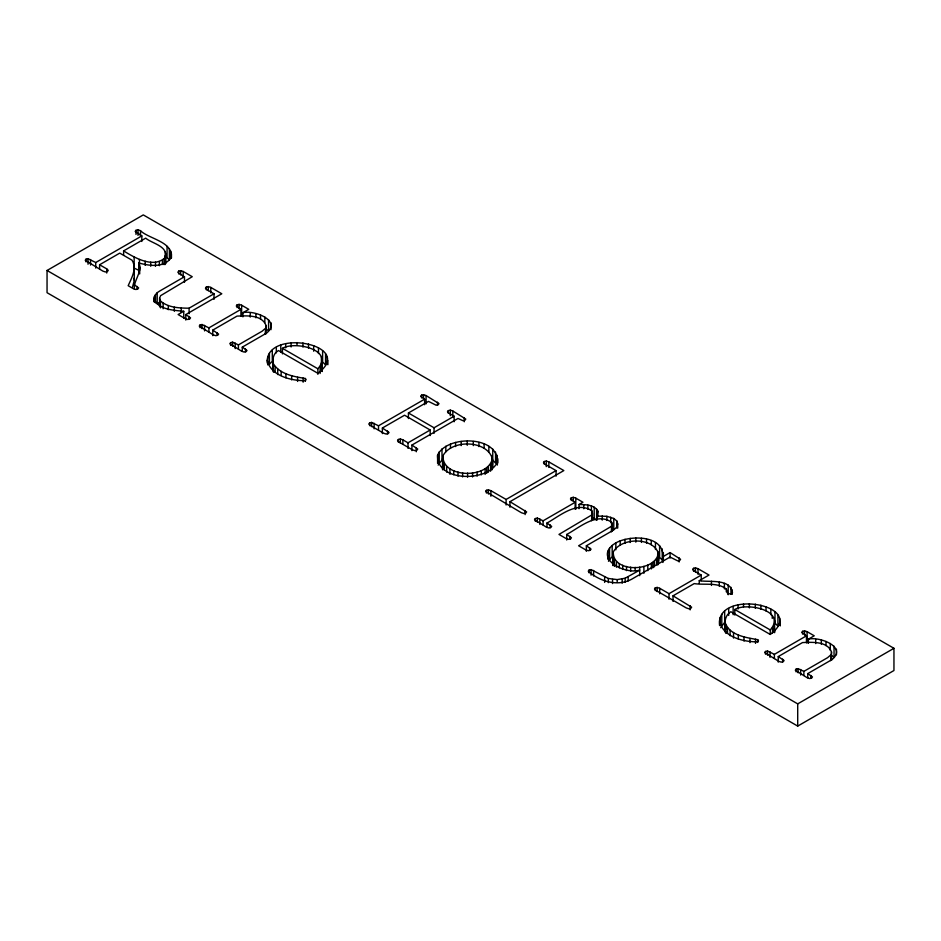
<?xml version="1.0" encoding="UTF-8"?>
<svg xmlns="http://www.w3.org/2000/svg" width="941" height="941" viewBox="0 0 941 941"><rect width="100%" height="100%" fill="white"/><g stroke="black" fill="none" stroke-linecap="round" stroke-linejoin="round"><path stroke-width="1.41" d="M267.22 363.003C264.597 327.186 356.992 344.171 317.87 373.295L278.489 350.558C270.138 355.263 273.796 364.767 273.478 372.26M725.064 632.058C724.817 624.942 723.641 616.037 730.863 611.732L770.244 634.469C809.742 604.792 714.69 588.09 719.594 625.565M141.832 241.461L141.832 235.909L135.186 231.462L135.998 230.298L137.998 229.839L140.503 230.674C148.384 238.908 175.826 242.202 170.309 258.799C162.864 267.973 148.913 265.738 138.892 262.998C142.573 272.22 133.669 280.03 134.245 288.922M662.993 556.672C663.664 534.723 629.682 535.041 615.837 542.886C592.171 557.437 623.977 574.986 639.715 570.105L625.142 578.233L617.202 579.597L608.333 578.468L591.077 569.599L589.054 570.081L588.254 571.234C599.64 581.279 617.261 586.843 631.435 579.35L670.039 557.06L677.767 560.895L679.743 560.436L680.578 559.272L670.086 552.579L662.993 556.672L662.993 560.836M492.319 458.761C488.261 479.087 441.858 478.322 442.976 455.691C453.703 436.33 498.801 441.211 492.319 468.489M497.319 462.266C498.906 435.46 447.046 434.883 437.6 455.056C435.942 481.874 487.897 482.486 497.319 462.266L497.319 465.042L497.26 455.268M658.194 554.049C654.466 572.246 612.062 572.81 613.32 551.861C623.071 534.5 665.463 537.605 658.194 563.777M123.612 250.894L145.702 238.144C151.724 243.472 168.674 246.107 165.204 257.575C153.454 268.691 134.786 257.822 123.612 250.894L123.612 255.058M153.936 301.567C153.23 297.215 155.688 293.074 159.547 291.134L184.483 276.736L184.483 282.288M99.593 268.926L99.593 264.762L119.754 253.117L132.034 260.21C137.268 268.526 131.575 277.924 128.176 285.711L133.328 288.687L135.857 289.51L137.833 289.063L138.633 287.911L134.245 284.758M132.528 286.958L134.269 280.477L134.269 269.361M265.139 334.161L266.044 325.492C261.833 314.517 246.589 315.753 237.026 316.105L212.784 330.103L212.784 335.655M317.87 374.342L317.87 368.778C334.631 349.487 294.709 340.924 282.441 348.323L282.441 353.887M770.244 634.128L770.244 629.952C787.005 610.662 747.095 602.099 734.815 609.497L734.815 615.061M830.609 660.629L831.515 651.96C827.304 640.986 812.059 642.221 802.497 642.574L778.254 656.571L778.254 662.135M596.829 520.244L596.829 516.08L606.863 516.315L613.767 518.467L616.849 521.032L617.719 523.89L616.52 527.419L613.356 530.183L586.349 545.78L586.349 551.332M159.594 306.672L159.594 298.332L160.57 295.697L192.258 276.713L183.201 271.478L180.672 270.655L178.696 271.102L177.861 272.278L179.284 273.737L184.483 276.736M726.17 627.953L725.17 630.646L725.17 619.543M611.356 531.912L611.721 522.361C596.853 511.751 579.444 527.619 566.741 534.464L566.741 540.016M596.829 516.08L597.864 511.128C594.347 504.541 585.525 504.658 579.033 504.517L579.033 508.693M591.56 520.655L592.042 511.022C577.221 500.4 559.613 516.115 546.956 523.043L546.956 527.207M720.677 627.729L724.664 622.389L724.664 611.274M438.153 465.101L441.988 459.996L441.988 448.892M608.486 561.295L612.179 556.519L612.179 545.404M701.233 580.632L701.233 575.08L669.027 593.665L659.688 588.278L657.159 587.431L655.265 587.854L654.513 588.984L655.959 590.43L686.283 607.933L688.859 608.78L690.835 608.333L691.635 607.18L673.027 595.818L673.027 601.381M509.963 507.234L509.963 501.682L563.847 470.571L548.85 461.913L546.274 461.066L544.286 461.513L543.486 462.701L544.933 464.172L556.072 470.606L556.072 476.158M141.832 235.909L95.735 262.527L88.031 258.681L86.031 259.151L85.243 260.292L102.863 271.102L105.439 271.961L107.415 271.502L108.227 270.349L106.733 268.879L99.593 264.762M240.99 316.305L240.99 309.354L208.914 327.868L202.044 324.516L200.045 324.974L199.257 326.115L213.289 334.855L215.818 335.678L217.794 335.231L218.606 334.079L212.784 330.103M265.139 328.609L262.104 331.22L238.414 344.9L232.639 342.171L230.639 342.642L229.851 343.783L241.684 351.252L244.213 352.075L246.189 351.616L246.989 350.464L242.272 347.135L242.272 351.299M424.614 404.724L424.614 399.172L378.517 425.791L371.636 422.427L369.637 422.897L368.848 424.038L370.284 425.497L383.716 433.248L386.245 434.072L388.221 433.625L389.033 432.472L382.375 428.014L382.375 433.578M430.178 435.565L430.178 430.013L408.006 442.811L402.854 439.835L400.325 438.988L398.349 439.471L397.561 440.611L398.984 442.07L412.429 449.822L414.957 450.645L416.934 450.198L417.733 449.045L411.923 445.069L411.923 450.633M556.072 470.606L506.105 499.448L490.92 490.684L488.414 489.849L486.403 490.308L485.627 491.449L521.29 512.68L523.866 513.527L525.843 513.08L526.642 511.916L509.963 501.682M575.163 509.234L575.163 502.294L543.098 520.808L537.323 518.079L535.323 518.55L534.535 519.691L546.356 527.16L548.885 527.983L550.873 527.525L551.673 526.372L546.956 523.043M806.461 642.774L806.461 635.822L774.384 654.348L767.515 650.984L765.503 651.443L764.727 652.595L778.76 661.335L781.289 662.158L783.265 661.699L784.076 660.547L778.254 656.571M830.609 655.077L827.574 657.688L803.885 671.368L798.109 668.651L796.11 669.11L795.321 670.251L807.143 677.72L809.683 678.543L811.66 678.096L812.459 676.932L807.743 673.603L807.743 677.767M408.418 418.545L408.418 412.981L428.484 401.395L436.189 405.242L438.188 404.771L439 403.618L426.085 395.561L423.532 394.691L421.533 395.161L420.733 396.314L424.614 399.172M411.923 445.069L458.02 418.451L462.972 420.698L464.972 420.239L465.771 419.074L452.821 410.994L450.292 410.135L448.316 410.617L447.504 411.77L448.951 413.217L454.115 416.193L454.115 421.756M185.824 320.093L185.824 314.541L221.805 293.768L210.808 287.417L208.279 286.593L206.302 287.04L205.467 288.217L206.891 289.675L214.03 293.792L214.03 299.344M242.919 316.87L242.919 312.706L248.765 309.33L241.637 305.213L239.096 304.39L237.12 304.837L236.297 306.013L240.99 309.354M579.033 504.517L582.938 502.259L575.81 498.142L573.281 497.319L571.293 497.777L570.469 498.942L575.163 502.294M699.257 583.455L699.257 580.679L709.008 575.045L698.01 568.705L695.458 567.858L693.505 568.329L692.67 569.493L694.105 570.964L701.233 575.08M808.39 643.338L808.39 639.174L814.236 635.798L807.107 631.682L804.567 630.858L802.591 631.317L801.767 632.481L806.461 635.822M611.356 526.348L578.609 545.78L585.749 549.897L588.278 550.72L590.254 550.262L591.054 549.109L586.349 545.78M591.56 515.092L558.966 534.429L566.094 538.546L568.635 539.369L570.611 538.922L571.41 537.77L566.741 534.464M159.547 302.249L157.182 303.896L157.182 292.78M47.05 270.479L143.291 214.913L893.95 648.302L893.95 670.521L797.709 726.087L47.05 292.698L47.05 270.479L797.709 703.868L893.95 648.302M183.754 318.211L183.754 311.271L178.096 314.541L185.224 318.658L187.753 319.481L189.729 319.023L190.541 317.87L185.824 314.541M159.594 298.332L160.464 300.944C168.168 307.731 179.319 308.107 189.094 308.189L214.03 293.792M242.272 347.135L266.621 333.079C281.912 320.363 253.776 309.812 242.919 312.706M382.375 428.014L404.559 415.216L430.178 430.013M408.418 412.981L434.048 427.779L454.115 416.193M673.027 595.818L694.187 583.608C704.55 585.267 717.583 582.02 726.311 589.078L727.687 593.806L731.733 593.806L732.474 592.524C730.134 578.256 709.443 582.467 699.257 580.679M807.743 673.603L832.091 659.547C847.382 646.832 819.235 636.281 808.39 639.174M183.754 311.271C173.65 310.283 158.182 309.73 153.936 298.779M273.478 363.92C280.171 374.447 294.004 376.565 305.355 378.505L306.072 379.576L305.26 380.682C291.345 380.834 270.643 375.953 267.22 360.227M725.064 622.33C729.299 635.446 746.025 637.504 757.728 639.68L758.446 640.75L757.646 641.856C743.731 642.009 723.029 637.128 719.594 621.401M611.721 528.713L613.767 529.583L613.767 518.467M592.336 517.468L596.618 520.138L596.618 509.034M282.441 348.323L317.87 368.778M734.815 609.497L770.244 629.952M164.934 255.999L169.38 259.787L169.38 248.671M831.232 655.265L834.044 657.3L834.044 646.185M657.524 555.155L662.241 560.013L662.993 562.483M265.762 328.797L268.573 330.832L268.573 319.717M773.784 629.082L774.596 631.576M134.093 278.136L134.269 280.477M836.455 649.219L836.455 654.771M831.515 651.96L831.515 660.3M830.291 643.479L830.291 650.419M826.01 641.456L826.01 645.632M821.364 640.127L821.364 644.303M815.706 639.398L815.706 643.573M811.013 675.485L811.013 678.261M807.107 631.682L807.107 642.797M804.567 630.858L804.567 635.022M803.885 671.368L803.885 675.532M802.591 631.317L802.591 634.093M800.662 669.51L800.662 675.062M798.109 668.651L798.109 672.815M797.709 703.868L797.709 726.087M796.11 669.11L796.11 671.886M782.63 659.1L782.63 661.876M780.254 621.73L780.254 625.906M779.689 618.284L779.689 625.236M777.936 615.038L777.936 626.153L774.984 623.107L774.984 611.991M774.596 620.46L774.655 632.705M774.384 654.348L774.384 658.512M773.961 625.4L773.961 632.352M772.49 627.729L772.49 633.281M772.232 615.626L772.232 618.402M770.844 609.156L770.844 614.708M770.02 651.819L770.02 657.371M767.515 650.984L767.515 655.148M766.056 606.827L766.056 610.991M765.503 651.443L765.503 654.23M760.881 605.145L760.881 609.309M757.728 639.68L757.728 642.456M755.529 639.198L755.529 643.373M755.317 604.11L755.317 608.274M749.977 638.445L749.977 642.609M749.377 603.722L749.377 607.898M744.025 636.916L744.025 641.08M743.496 603.981L743.496 606.757M738.32 634.857L738.32 639.021M738.085 604.851L738.085 609.015M733.533 632.505L733.533 638.069M733.145 606.345L733.145 614.685M732.286 590.054L732.286 594.23M730.945 587.266L730.945 594.218M730.087 630.188L730.087 635.74M728.699 608.462L728.699 615.414M728.193 585.008L728.193 594.736M727.522 627.718L727.522 633.281M726.311 589.078L726.311 591.854M725.852 625.106L725.852 633.434M724.382 583.373L724.382 588.937M721.794 614.367L721.794 625.483M720.112 617.743L720.112 624.695M719.312 582.138L719.312 586.314M711.443 581.256L711.443 585.431M698.01 568.705L698.01 574.257M695.458 567.858L695.458 572.034M693.505 568.329L693.505 571.105M690.141 605.71L690.141 609.874M679.143 557.813L679.143 561.977M670.086 552.579L670.086 558.131M669.027 593.665L669.027 599.229M663.37 552.602L663.37 560.942M662.241 548.897L662.241 560.013M659.688 588.278L659.688 593.83M659.594 545.545L659.594 556.649M657.794 551.45L657.759 565M657.159 587.431L657.159 591.595M656.465 559.083L656.465 564.647M655.454 542.534L655.454 549.485M655.265 587.854L655.265 590.63M654.336 561.33L654.336 566.882M652.842 562.353L652.842 567.917M651.243 540.534L651.243 544.698M651.36 563.388L651.36 568.94M647.796 565.106L647.796 570.669M646.561 539.111L646.561 543.275M643.903 566.341L643.903 573.292M641.433 538.264L641.433 542.428M639.692 567.094L639.715 575.669M635.822 538.005L635.822 542.169M635.163 567.341L635.163 570.128M630.646 567.129L630.646 571.293M630.199 538.334L630.199 542.498M628.118 576.798L628.118 580.973M626.494 566.435L626.494 570.599M625.142 578.233L625.142 582.397M625 539.264L625 543.428M622.707 565.259L622.707 569.434M622.189 579.056L622.189 583.232M620.213 540.769L620.213 544.945M619.284 563.624L619.284 567.799M617.719 523.89L617.719 528.054M617.202 579.597L617.202 582.373M616.849 521.032L616.849 527.972M616.449 561.648L616.449 567.211M615.837 542.886L615.837 549.826M614.438 559.472L614.438 566.411M613.238 557.072L613.238 565.412M612.873 554.472L612.873 565.588M612.544 579.397L612.544 583.561M612.203 524.313L612.203 531.253M611.721 522.361L611.721 525.137M610.709 517.162L610.709 522.714M609.556 548.168L609.556 559.283M608.333 578.468L608.333 582.644M607.957 551.179L607.957 559.519M606.863 516.315L606.863 520.479M604.651 576.857L604.651 582.408M602.24 515.95L602.24 520.114M597.864 511.128L597.864 516.68M594.206 507.175L594.206 518.291M593.618 570.422L593.618 575.986M592.465 512.998L592.465 519.938M592.042 511.022L592.042 513.798M591.395 505.94L591.395 510.104M591.077 569.599L591.077 575.163M589.607 547.662L589.607 550.438M589.054 570.081L589.054 572.857M587.925 505.082L587.925 509.246M583.808 504.611L583.808 508.775M575.81 498.142L575.81 509.257M573.281 497.319L573.281 501.494M571.293 497.777L571.293 500.553M569.964 536.323L569.964 539.099M550.226 524.925L550.226 527.701M548.85 461.913L548.85 467.465M546.274 461.066L546.274 466.618M544.286 461.513L544.286 464.289M543.098 520.808L543.098 524.972M539.828 518.914L539.828 524.478M537.323 518.079L537.323 522.255M535.323 518.55L535.323 521.326M525.149 510.445L525.149 514.609M506.105 499.448L506.105 504.999M497.848 458.761L497.848 462.937M495.554 452.033L495.554 463.137L492.755 460.173L492.755 449.057M491.825 455.903L491.896 469.959M490.92 490.684L490.92 496.236M490.555 464.266L490.555 471.218M488.85 446.352L488.85 451.903M488.297 466.689L488.297 472.253M488.414 489.849L488.414 494.013M486.709 467.795L486.709 473.358M486.403 490.308L486.403 493.084M485.121 468.9L485.121 474.452M484.121 444.07L484.121 448.234M481.322 470.723L481.322 474.887M478.934 442.435L478.934 446.61M477.122 472.017L477.122 476.193M473.311 441.458L473.311 445.622M472.547 472.794L472.547 476.958M467.595 473.041L467.595 477.216M467.242 441.129L467.242 445.293M464.278 417.604L464.278 421.768M462.619 472.77L462.619 476.934M461.184 441.435L461.184 445.611M458.02 471.959L458.02 476.134M455.597 442.388L455.597 446.563M453.785 470.629L453.785 474.793M452.821 410.994L452.821 416.545M450.48 443.987L450.48 448.151M450.292 410.135L450.292 415.699M449.927 468.771L449.927 474.323M448.316 410.617L448.316 413.393M446.704 466.536L446.704 472.088M445.822 446.21L445.822 451.774M444.399 464.089L444.399 469.641M443.011 461.431L443.011 469.759M442.976 455.691L442.976 458.467M442.541 458.549L442.541 469.665M439.247 451.833L439.247 462.948M437.541 402.172L437.541 404.948M437.6 455.056L437.6 463.395M434.048 427.779L434.048 433.33M426.085 395.561L426.085 403.889M423.532 394.691L423.532 398.866M421.533 395.161L421.533 397.937M416.287 447.598L416.287 451.762M408.006 442.811L408.006 448.375M402.854 439.835L402.854 444.011M400.325 438.988L400.325 443.152M398.349 439.471L398.349 442.246M387.574 431.025L387.574 433.801M378.517 425.791L378.517 429.955M374.142 423.262L374.142 428.825M371.636 422.427L371.636 426.591M369.637 422.897L369.637 425.673M327.88 360.556L327.88 364.732M327.315 357.11L327.315 364.049M325.562 353.863L325.562 364.979L322.61 361.932L322.61 350.817M322.281 361.803L322.281 371.53M322.222 359.286L322.222 370.401L321.41 367.907L321.41 356.792M321.587 364.226L321.587 371.177M320.116 366.555L320.116 373.495M318.47 347.982L318.47 353.534M313.682 345.653L313.682 351.205M308.507 343.971L308.507 348.135M305.355 378.505L305.355 381.281M303.143 378.023L303.143 382.187M302.943 342.936L302.943 347.1M297.603 377.27L297.603 381.434M297.003 342.548L297.003 345.323M291.651 375.741L291.651 379.905M291.11 342.795L291.11 346.97M285.946 373.683L285.946 377.847M285.699 343.677L285.699 347.841M281.159 371.33L281.159 375.494M280.771 345.171L280.771 352.122M277.713 369.013L277.713 374.565M276.325 347.288L276.325 352.851M275.148 366.543L275.148 372.095M272.796 358.368L272.69 370.883M272.29 350.099L272.29 361.215L269.42 364.308L269.42 353.193M270.984 322.751L270.984 329.691M267.738 356.568L267.738 364.908M266.044 325.492L266.044 333.832M264.821 317.011L264.821 322.563M260.539 314.988L260.539 319.152M255.893 313.659L255.893 317.823M250.235 312.93L250.235 317.093M245.542 349.017L245.542 351.793M241.637 305.213L241.637 316.329M239.096 304.39L239.096 308.554M238.414 344.9L238.414 349.064M237.12 304.837L237.12 307.625M235.191 343.042L235.191 348.593M232.639 342.171L232.639 346.347M230.639 342.642L230.639 345.418M217.159 332.632L217.159 335.408M210.808 287.417L210.808 292.969M208.914 327.868L208.914 332.044M208.279 286.593L208.279 290.757M206.302 287.04L206.302 289.816M204.55 325.351L204.55 330.903M202.044 324.516L202.044 328.68M200.045 324.974L200.045 327.75M189.094 308.189L189.094 313.741M189.094 316.423L189.094 319.199M183.201 271.478L183.201 277.03M181.272 308.048L181.272 312.212M180.672 270.655L180.672 274.819M178.696 271.102L178.696 273.878M174.344 307.166L174.344 311.33M171.462 253.835L171.462 258.01M170.85 251.176L170.85 258.116M168.298 305.554L168.298 309.718M167.063 246.342L167.063 257.446M165.875 253.823L165.875 263.551M165.357 251.765L165.204 264.527M164.063 259.081L164.063 264.633M163.134 303.19L163.134 308.754M162.405 260.316L162.405 264.492M160.464 300.944L160.464 307.883M159.382 261.527L159.382 265.691M155.477 262.163L155.477 266.338M155.453 294.604L155.453 302.931M154.371 296.603L154.371 302.155M150.725 262.104L150.725 266.279M145.173 261.21L145.173 265.374M140.503 230.674L140.503 236.226M139.691 266.973L139.691 273.925M139.433 259.493L139.433 270.608L134.151 268.091L134.151 256.975M138.892 262.998L138.892 272.725M137.998 229.839L137.998 235.391M137.186 286.464L137.186 289.24M135.998 230.298L135.998 234.474M133.928 264.68L133.928 267.456M106.733 268.879L106.733 273.043M95.735 262.527L95.735 268.079M90.536 259.528L90.536 265.08M88.031 258.681L88.031 264.245M86.031 259.151L86.031 261.927"/></g></svg>
